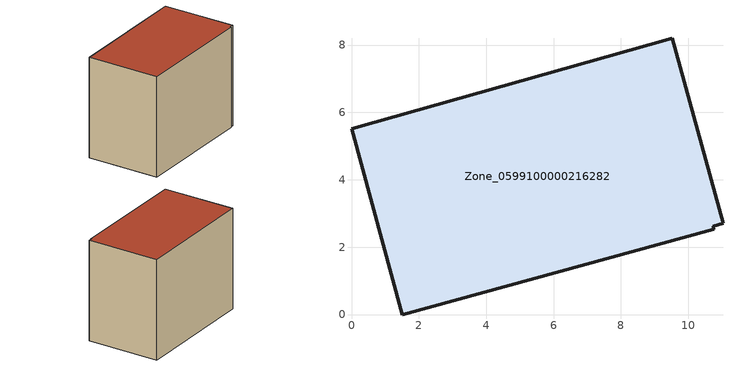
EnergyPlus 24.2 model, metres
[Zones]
Zone_0599100000216282
 floor ground (C_G): 0,5.51 9.53,8.2 11.03,2.71 10.73,2.62 10.76,2.53 1.5,0 z0
 wall outside (C_F): 9.53,8.2 0,5.51 1.5,0 10.76,2.53 10.73,2.62 11.03,2.71 9.53,8.2 z0:7.9
 roof outside (C_R): 1.5,0 10.76,2.53 10.73,2.62 11.03,2.71 9.53,8.2 0,5.51 z7.9
[BUILDING]
Pand.0599100000216282: North Axis=0; Terrain=City; Loads Convergence Tolerance Value=0.04; Temperature Convergence Tolerance Value=0.4; Solar Distribution=FullExterior; Maximum Number of Warmup Days=25; Minimum Number of Warmup Days=1
[Site:Location]
Rotterdam.The.Hague.AP_ZH_NLD Design_Conditions: Latitude=51.96; Longitude=4.45; Time Zone=1; Elevation=-4.5
[SITE:GROUNDTEMPERATURE:BUILDINGSURFACE]
18, 18, 18, 18, 18, 18, 18, 18, 18, 18, 18, 18
[MATERIAL] Thermal Absorptance=0.9; Solar Absorptance=0.7; Visible Absorptance=0.7
Name | Roughness | Thickness | Conductivity | Density | Specific Heat
G.TC.1946-1964 | MediumSmooth | 0.15 | 1 | 540 | 1210
F.TC.1946-1964 | Rough | 0.3 | 0.857143 | 1920 | 840
R.TC.1946-1964 | MediumRough | 0.2 | 0.235294 | 1500 | 1000
[CONSTRUCTION]
C_G: G.TC.1946-1964
C_F: F.TC.1946-1964
C_R: R.TC.1946-1964
[ZONE]
Zone_0599100000216282: Type=1; Multiplier=1; Ceiling Height=Autocalculate; Volume=Autocalculate; Floor Area=autocalculate; Part of Total Floor Area=Yes
[ZONEINFILTRATION:DESIGNFLOWRATE]
Infil_Zone_0599100000216282: Zone or ZoneList or Space or SpaceList=Zone_0599100000216282; Schedule=AlwaysOn; Design Flow Rate Calculation Method=Flow/Area; Flow Rate per Floor Area=0.003; Constant Term Coefficient=1; Temperature Term Coefficient=0; Velocity Term Coefficient=0; Velocity Squared Term Coefficient=0
[HVACTEMPLATE:ZONE:IDEALLOADSAIRSYSTEM]
Zone_0599100000216282: Maximum Heating Supply Air Temperature=50; Minimum Cooling Supply Air Temperature=13; Maximum Heating Supply Air Humidity Ratio=0.0156; Minimum Cooling Supply Air Humidity Ratio=0.0077; Heating Limit=NoLimit; Cooling Limit=NoLimit; Dehumidification Control Type=ConstantSensibleHeatRatio; Cooling Sensible Heat Ratio=0.7; Dehumidification Setpoint=60; Humidification Control Type=None; Humidification Setpoint=30; Outdoor Air Method=None; Outdoor Air Flow Rate per Person=0.00944; Outdoor Air Flow Rate per Zone Floor Area=0; Outdoor Air Flow Rate per Zone=0; Demand Controlled Ventilation Type=None; Outdoor Air Economizer Type=NoEconomizer; Heat Recovery Type=None; Sensible Heat Recovery Effectiveness=0.7; Latent Heat Recovery Effectiveness=0.65
[ZONECONTROL:THERMOSTAT]
ThermostatControl_Zone_0599100000216282: Zone or ZoneList=Zone_0599100000216282; Control Type Schedule=DualSetpointControlType; Control 1=Thermostat_Zone_0599100000216282; Temperature Difference Between Cutout And Setpoint=0
[THERMOSTATSETPOINT:DUALSETPOINT]
Thermostat_Zone_0599100000216282: Heating Setpoint Temperature Schedule=HeatingSetpoint_Zone_0599100000216282; Cooling Setpoint Temperature Schedule=CoolingSetpoint_Zone_0599100000216282
[SCHEDULE:COMPACT]
HeatingSetpoint_Zone_0599100000216282: Through: 12/31, For: AllDays, Until: 24:00, 21
CoolingSetpoint_Zone_0599100000216282: Through: 12/31, For: AllDays, Until: 24:00, 24
DualSetpointControlType: Through: 12/31, For: AllDays, Until: 24:00, 4
AlwaysOn: Through: 12/31, For: AllDays, Until: 24:00, 1
